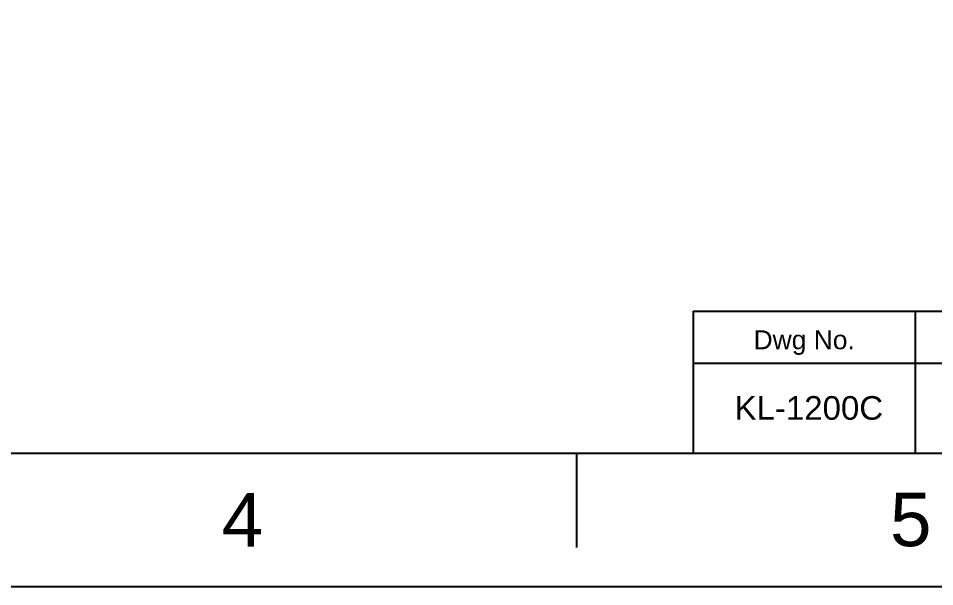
# Model space of a CAD drawing. Header units: millimetres. Extents: x 645 to 1239, y -1145 to -725.
# Drawn here: x 882.6 to 979.6, y -1144.5 to -1084.4 of the extents above; entities that cross this region are included whole.
import ezdxf

# ---------------------------------------------------------------- set-up
doc = ezdxf.new("R2010")
doc.units = ezdxf.units.MM
doc.header["$LTSCALE"] = 0.1
doc.layers.add('FORM', color=7, linetype='Continuous')
doc.layers.add('TEXT', color=2, linetype='Continuous')
doc.styles.get("Standard").update_dxf_attribs({"font": 'arial.ttf'})

msp = doc.modelspace()

# ---------------------------------------------------------------- linework, layer by layer
for p, q in [((658.861, -1130.378), (1224.518, -1130.378)), ((941.69, -1130.378), (941.69, -1140.378))]:
    msp.add_line(p, q)
msp.add_lwpolyline([(644.72, -724.52), (1238.659, -724.52), (1238.659, -1144.52), (644.72, -1144.52)], close=True)
at = {"layer": 'FORM'}
for p, q in [((954.018, -1115.378), (1224.518, -1115.378)), ((954.018, -1115.378), (954.018, -1130.378)), ((977.518, -1115.378), (977.518, -1130.378)), ((954.018, -1120.878), (1164.518, -1120.878))]:
    msp.add_line(p, q, dxfattribs=at)

# ---------------------------------------------------------------- texts
at = {"char_height": 5.657, "attachment_point": 5}
for s, insert in [('4', (906.336, -1137.449)), ('5', (977.043, -1137.449))]:
    msp.add_mtext_dynamic_manual_height_columns(s, width=50, gutter_width=12.5, heights=[0], dxfattribs=dict(at, insert=insert))
at = {"layer": 'TEXT', "attachment_point": 5}
for s, insert, char_height in [('Dwg No.', (965.768, -1118.698), 2), ('KL-1200C', (966.259, -1125.624), 2.5)]:
    msp.add_mtext_dynamic_manual_height_columns(s, width=23.5, gutter_width=12.5, heights=[0], dxfattribs=dict(at, insert=insert, char_height=char_height))

doc.saveas('drawing.dxf')
